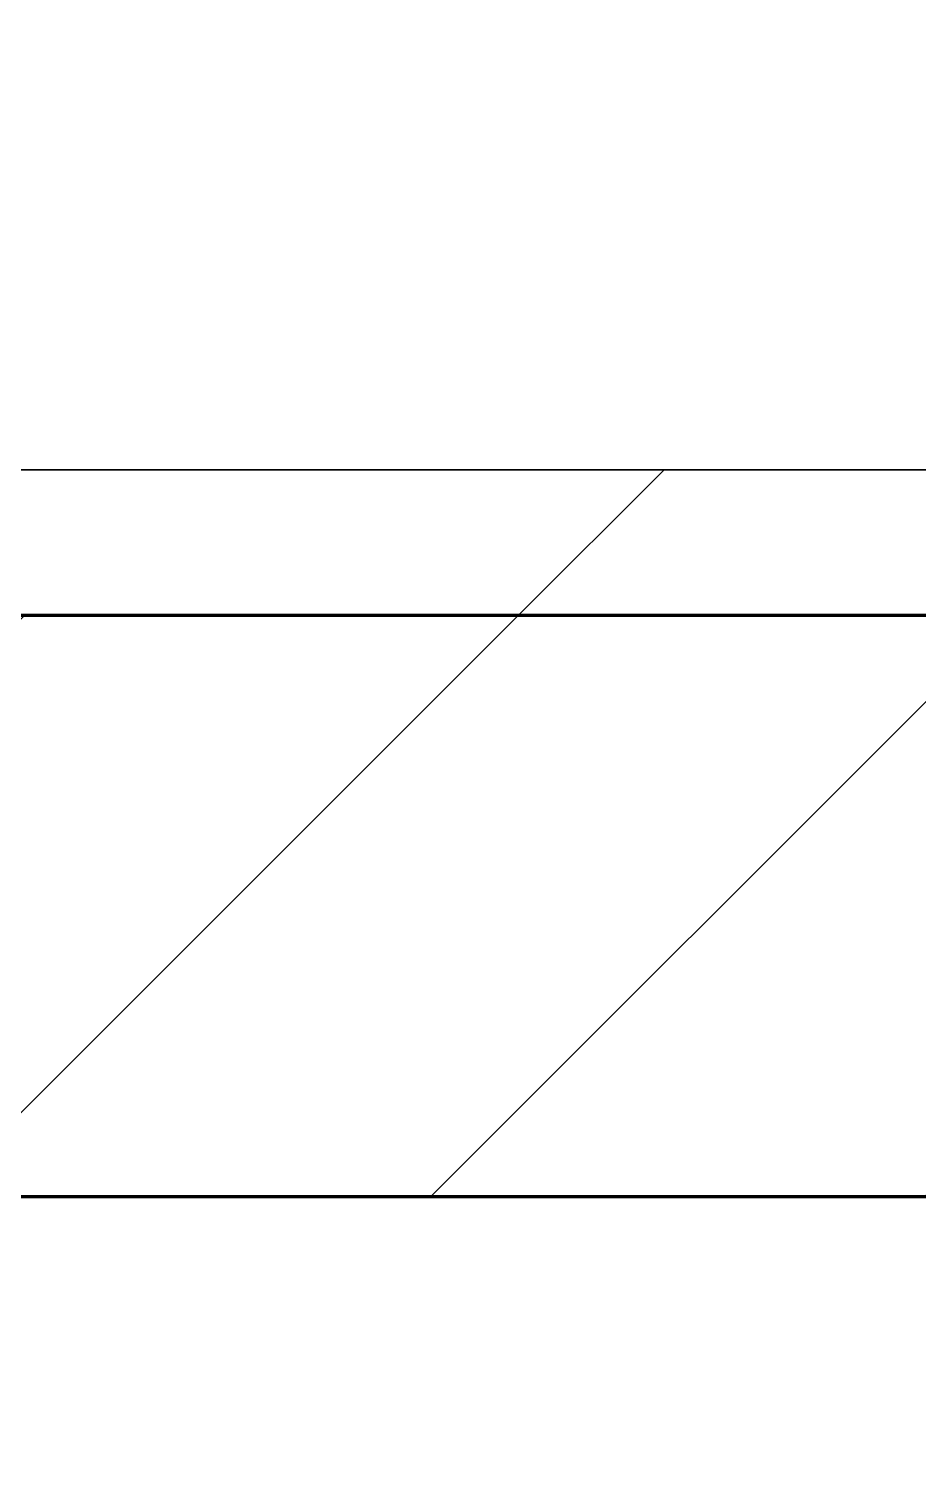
# Model space of a CAD drawing. Header units: millimetres. Extents: x -726012 to -647389, y -20772 to 18805.
# Drawn here: x -664679.4 to -664373.9, y 3835 to 4330.6 of the extents above; entities that cross this region are included whole.
import ezdxf
from ezdxf.xclip import XClip

# ---------------------------------------------------------------- set-up
doc = ezdxf.new("R2010")
doc.units = ezdxf.units.MM
doc.header["$XCLIPFRAME"] = 0
for name, color, linetype, lineweight in [('A-GLAZ-CURT', 2, 'Continuous', 9), ('A-WALL', 5, 'Continuous', 35), ('A-WALL-FNSH', 2, 'Continuous', 35), ('A-WALL-PATT', 1, 'Continuous', 35)]:
    doc.layers.add(name, color=color, linetype=linetype, lineweight=lineweight)
doc.layers.add('A11_ALU.SOLID SHEET', color=2, linetype='Continuous')

# ---------------------------------------------------------------- blocks, each defined once
blk = doc.blocks.new('PPLS-PP19_Custom Tile Pattern - Custom Tile Pattern-V219-4233-01 ENLARGED MULTI-PURPOSE LEVEL - REFLECTED CEILING PLAN - SHEET 4')
at = {"layer": 'A-GLAZ-CURT'}
for p, q in [((-300, 0), (300, 0)), ((300, 0), (-300, 0)), ((195.99, 0), (213.31, 0)), ((213.31, 0), (195.99, 0)), ((230.06, 0), (300, 0)), ((-300, -50), (300, -50)), ((300, -50), (-300, -50))]:
    blk.add_line(p, q, dxfattribs=at)
for points, knots in [([(300, 0), (286.53, 0), (254.22, 0), (207.11, 0), (177.41, 0), (159.34, 0), (158.33, 0), (158.3, 0)], [-285.253232, -285.253232, -285.253232, -285.253232, -244.693688, -187.987675, -143.776725, -129.632772, -123.352749, -123.352749, -123.352749, -123.352749]), ([(159.07, 0), (159.13, 0), (160.84, 0), (165.21, 0), (174.15, 0), (185.98, 0), (208.82, 0), (219.42, 0), (230.06, 0)], [-115.643202, -115.643202, -115.643202, -115.643202, -114.681583, -87.660824, -65.295536, -41.623857, -24.459831, 0, 0, 0, 0]), ([(247.1, 0), (246.76, 0), (245.04, 0), (238.34, 0), (226.56, 0), (221.1, 0), (200.27, 0), (182.99, 0), (174.27, 0), (169.67, 0), (168.99, 0)], [-9649.085549, -9649.085549, -9649.085549, -9649.085549, -9581.591397, -9406.094246, -9221.510254, -9016.44624, -8717.832359, -8253.978395, -8152.463617, -8069.855175, -8069.855175, -8069.855175, -8069.855175]), ([(215.22, 0), (214.62, 0), (210.55, 0), (203.98, 0), (187.54, 0), (175.3, 0), (169.49, 0)], [-203.825446, -203.825446, -203.825446, -203.825446, -198.527383, -184.406837, -162.427601, -142.916156, -142.916156, -142.916156, -142.916156]), ([(171.51, 0), (176.48, 0), (193.23, 0), (201.73, 0), (208.81, 0), (213.9, 0), (234.5, 0), (247.89, 0), (251.63, 0)], [-7971.819559, -7971.819559, -7971.819559, -7971.819559, -7784.112253, -7606.717214, -7289.299508, -7042.621073, -6582.165592, -6392.729395, -6392.729395, -6392.729395, -6392.729395]), ([(172.07, 0), (177.66, 0), (187.87, 0), (201.08, 0), (207.47, 0), (213.96, 0), (215.11, 0)], [-255.364076, -255.364076, -255.364076, -255.364076, -237.955587, -223.92608, -215.862851, -208.75215, -208.75215, -208.75215, -208.75215]), ([(251.62, 0), (242.12, 0), (228.17, 0), (219.94, 0), (219.02, 0)], [-11679.307334, -11679.307334, -11679.307334, -11679.307334, -11162.864862, -10856.732305, -10856.732305, -10856.732305, -10856.732305]), ([(219.9, 0), (220.86, 0), (227.84, 0), (242.06, 0), (246.54, 0), (246.96, 0)], [-10670.940496, -10670.940496, -10670.940496, -10670.940496, -10511.382485, -9925.173265, -9834.877357, -9834.877357, -9834.877357, -9834.877357]), ([(251.94, 0), (258.23, 0), (269.6, 0), (281.71, 0), (291.71, 0), (296.52, 0), (297.86, 0), (298.09, 0)], [-6387.496107, -6387.496107, -6387.496107, -6387.496107, -6068.460911, -5766.029927, -5566.724884, -5280.360606, -5199.253518, -5199.253518, -5199.253518, -5199.253518]), ([(300, 0), (288.22, 0), (272.18, 0), (256.29, 0), (252.36, 0)], [-12528.858583, -12528.858583, -12528.858583, -12528.858583, -11905.454923, -11692.795444, -11692.795444, -11692.795444, -11692.795444]), ([(284.76, 0), (284.76, 0), (285.09, 0), (287.47, 0), (293.59, 0), (297.76, 0), (300, 0)], [-4110.630118, -4110.630118, -4110.630118, -4110.630118, -4053.389046, -3959.664717, -3862.421465, -3746.95702, -3746.95702, -3746.95702, -3746.95702]), ([(297.38, 0), (295.84, 0), (291.62, 0), (285.38, 0), (284.87, 0)], [-4803.172655, -4803.172655, -4803.172655, -4803.172655, -4358.271401, -4143.037883, -4143.037883, -4143.037883, -4143.037883])]:
    blk.add_open_spline(points, degree=3, knots=knots, dxfattribs=at)
blk = doc.blocks.new('PPLS-PP19_Custom Tile Pattern - Custom Tile Pattern-V220-4233-01 ENLARGED MULTI-PURPOSE LEVEL - REFLECTED CEILING PLAN - SHEET 4')
at = {"layer": 'A-GLAZ-CURT'}
for p, q in [((-300, 0), (300, 0)), ((300, 0), (-300, 0)), ((-293.07, 0), (-275.75, 0)), ((-275.75, 0), (-293.07, 0)), ((-222.32, 0), (-211.7, 0)), ((-211.7, 0), (-222.32, 0)), ((-211.07, 0), (-205, 0)), ((-205, 0), (-211.07, 0)), ((-300, -50), (300, -50)), ((300, -50), (-300, -50))]:
    blk.add_line(p, q, dxfattribs=at)
at = {"layer": 'A-GLAZ-CURT', "flags": 128}
for points in [[(-300, 0), (-291.56, 0), (-283.3, 0), (-275.2, 0), (-267.26, 0), (-259.45, 0), (-251.77, 0), (-244.2, 0), (-236.74, 0), (-229.36, 0), (-222.06, 0), (-214.83, 0), (-207.71, 0), (-200.76, 0), (-194.02, 0), (-187.54, 0), (-181.38, 0), (-175.58, 0), (-170.25, 0), (-165.64, 0), (-162.01, 0), (-159.53, 0), (-157.46, 0), (-154.52, 0), (-149.42, 0), (-141.84, 0), (-132.81, 0), (-126.08, 0)], [(-125.17, 0), (-128.55, 0), (-134.16, 0), (-140.03, 0), (-145.5, 0), (-150.63, 0), (-155.53, 0), (-160.27, 0), (-164.95, 0), (-169.65, 0), (-174.47, 0), (-179.49, 0), (-184.81, 0), (-190.44, 0), (-196.37, 0), (-202.58, 0), (-209.04, 0), (-215.73, 0), (-222.63, 0), (-229.72, 0), (-236.97, 0), (-244.39, 0), (-251.96, 0), (-259.67, 0), (-267.51, 0), (-275.48, 0), (-283.55, 0), (-291.73, 0), (-300, 0)]]:
    blk.add_lwpolyline(points, dxfattribs=at)
at = {"layer": 'A-GLAZ-CURT'}
for points, knots in [([(-300, 0), (-284.65, 0), (-252.59, 0), (-225.19, 0), (-211.69, 0)], [-5323.127839, -5323.127839, -5323.127839, -5323.127839, -4502.809032, -3574.410782, -3574.410782, -3574.410782, -3574.410782]), ([(-211.88, 0), (-212.65, 0), (-234.32, 0), (-262.56, 0), (-294.48, 0), (-300, 0)], [-15183.337975, -15183.337975, -15183.337975, -15183.337975, -15131.813646, -13729.592194, -13439.944408, -13439.944408, -13439.944408, -13439.944408]), ([(-137.88, 0), (-140.56, 0), (-147.66, 0), (-147.69, 0), (-158.72, 0), (-174.02, 0), (-185.59, 0), (-209.77, 0), (-232.01, 0), (-255.22, 0), (-262.59, 0), (-264.9, 0), (-265.4, 0)], [-3187.727384, -3187.727384, -3187.727384, -3187.727384, -2919.378265, -2477.344047, -2237.412286, -2029.680487, -1755.085331, -1400.429864, -858.079193, -543.655514, -208.940337, 0, 0, 0, 0]), ([(-258.6, 0), (-257.91, 0), (-254.26, 0), (-241.25, 0), (-225.99, 0), (-215.7, 0), (-212.01, 0), (-211.72, 0)], [-5722.54675, -5722.54675, -5722.54675, -5722.54675, -5657.471696, -5413.335975, -5017.494783, -4832.723979, -4817.062912, -4817.062912, -4817.062912, -4817.062912]), ([(-143.38, 0), (-144.73, 0), (-149.88, 0), (-162.01, 0), (-177.91, 0), (-199.46, 0), (-216.65, 0), (-231.26, 0), (-233.46, 0), (-234, 0)], [-2389.273151, -2389.273151, -2389.273151, -2389.273151, -2308.929706, -2113.765672, -1763.376603, -1422.553702, -978.033455, -846.069444, -682.911962, -682.911962, -682.911962, -682.911962]), ([(-233.49, 0), (-233.44, 0), (-232.38, 0), (-230.74, 0), (-225.3, 0), (-223.63, 0)], [-455.274641, -455.274641, -455.274641, -455.274641, -440.605512, -119.536984, 0, 0, 0, 0]), ([(-223.63, 0), (-219.39, 0), (-206.17, 0), (-188.58, 0), (-169.02, 0), (-152.12, 0), (-136.84, 0), (-127.33, 0), (-124.19, 0), (-123.43, 0), (-123.28, 0)], [-5463.295695, -5463.295695, -5463.295695, -5463.295695, -5161.076232, -4739.070012, -4465.409639, -4149.119819, -3839.893365, -3647.167523, -3488.92562, -3439.852845, -3439.852845, -3439.852845, -3439.852845]), ([(-76.21, 0), (-78.2, 0), (-93.34, 0), (-133.53, 0), (-182.75, 0), (-211.71, 0)], [-19251.256298, -19251.256298, -19251.256298, -19251.256298, -18935.241197, -17136.203329, -15187.13694, -15187.13694, -15187.13694, -15187.13694]), ([(-210.81, 0), (-208.3, 0), (-199.64, 0), (-185.8, 0), (-171.77, 0), (-158.7, 0), (-157.22, 0)], [-4800.794254, -4800.794254, -4800.794254, -4800.794254, -4666.091899, -4349.945572, -4000.813434, -3840.635403, -3840.635403, -3840.635403, -3840.635403]), ([(-210.58, 0), (-198.3, 0), (-174.45, 0), (-153.56, 0), (-143.85, 0)], [-3548.751892, -3548.751892, -3548.751892, -3548.751892, -2700.551212, -1774.375946, -1774.375946, -1774.375946, -1774.375946]), ([(-152.35, 0), (-151.03, 0), (-148.64, 0), (-145.84, 0), (-144.53, 0)], [-3494.978217, -3494.978217, -3494.978217, -3494.978217, -3371.022232, -3302.946446, -3302.946446, -3302.946446, -3302.946446]), ([(-118.78, 0), (-121.86, 0), (-126.28, 0), (-136.96, 0), (-147.46, 0), (-150.03, 0), (-150.57, 0)], [-5938.474035, -5938.474035, -5938.474035, -5938.474035, -5700.061948, -5508.838257, -5298.784692, -5196.16478, -5196.16478, -5196.16478, -5196.16478]), ([(-150.34, 0), (-150.07, 0), (-148.37, 0), (-146.35, 0), (-143.97, 0)], [-4948.728362, -4948.728362, -4948.728362, -4948.728362, -4883.323924, -4577.573735, -4577.573735, -4577.573735, -4577.573735]), ([(-148.23, 0), (-146.94, 0), (-140.15, 0), (-137.28, 0), (-133.93, 0), (-128.78, 0), (-126.5, 0)], [-6162.058746, -6162.058746, -6162.058746, -6162.058746, -6017.569127, -5560.701257, -5364.112219, -5231.017328, -5231.017328, -5231.017328, -5231.017328]), ([(-146.69, 0), (-146.59, 0), (-146, 0), (-144.85, 0), (-143.74, 0)], [-420.34245, -420.34245, -420.34245, -420.34245, -406.956646, -350.285375, -350.285375, -350.285375, -350.285375]), ([(-143.44, 0), (-142.51, 0), (-137.98, 0), (-127.26, 0), (-107.3, 0), (-90.42, 0), (-75.26, 0), (-68.41, 0), (-65.12, 0), (-63.63, 0)], [-4555.127342, -4555.127342, -4555.127342, -4555.127342, -4440.880425, -4054.690705, -3793.097032, -3402.597032, -3144.956779, -3050.982048, -2969.237017, -2969.237017, -2969.237017, -2969.237017]), ([(-143.41, 0), (-142.32, 0), (-134.56, 0), (-128.29, 0), (-125.15, 0)], [-344.611005, -344.611005, -344.611005, -344.611005, -290.263673, 0, 0, 0, 0]), ([(-26.75, 0), (-27.82, 0), (-36.18, 0), (-53.55, 0), (-78.2, 0), (-110.94, 0), (-128.62, 0), (-142.26, 0), (-143.38, 0)], [-8718.362214, -8718.362214, -8718.362214, -8718.362214, -8532.293389, -8073.216054, -7508.296369, -7004.680444, -6449.282163, -6396.287608, -6396.287608, -6396.287608, -6396.287608]), ([(-143.37, 0), (-135.46, 0), (-123.27, 0), (-110.8, 0), (-99.5, 0), (-91.46, 0)], [-1759.024693, -1759.024693, -1759.024693, -1759.024693, -1002.059161, -460.363443, 0, 0, 0, 0]), ([(-133.82, 0), (-135.51, 0), (-137.36, 0), (-142.86, 0), (-143.33, 0)], [-2731.647847, -2731.647847, -2731.647847, -2731.647847, -2418.507304, -2390.191866, -2390.191866, -2390.191866, -2390.191866]), ([(-86.16, 0), (-91.37, 0), (-104.13, 0), (-122.65, 0), (-136.41, 0), (-141.59, 0), (-143.11, 0)], [-1681.3698, -1681.3698, -1681.3698, -1681.3698, -1374.161226, -945.742622, -741.901385, -630.513675, -630.513675, -630.513675, -630.513675]), ([(-127.41, 0), (-131.63, 0), (-133.16, 0), (-134.09, 0), (-134.15, 0)], [-8540.990293, -8540.990293, -8540.990293, -8540.990293, -8266.114998, -8246.473386, -8246.473386, -8246.473386, -8246.473386]), ([(-134.15, 0), (-133.32, 0), (-130.31, 0), (-117.33, 0), (-92.52, 0), (-80.73, 0), (-75.79, 0)], [-7657.439573, -7657.439573, -7657.439573, -7657.439573, -7293.749979, -6839.55839, -6236.997189, -5743.07968, -5743.07968, -5743.07968, -5743.07968]), ([(-120.13, 0), (-120.14, 0), (-120.24, 0), (-121.3, 0), (-129.25, 0), (-133.82, 0)], [-2933.992132, -2933.992132, -2933.992132, -2933.992132, -2920.575025, -2840.280255, -2731.647847, -2731.647847, -2731.647847, -2731.647847]), ([(-113.43, 0), (-113.44, 0), (-113.96, 0), (-119.73, 0), (-125.43, 0), (-127.03, 0), (-127.41, 0)], [-328.499627, -328.499627, -328.499627, -328.499627, -282.672656, -98.539552, -24.539552, 0, 0, 0, 0]), ([(-126.5, 0), (-122.44, 0), (-108.71, 0), (-86.68, 0), (-63.44, 0), (-54.4, 0), (-48.53, 0), (-30.79, 0), (-18.03, 0), (8.61, 0), (15.02, 0), (22.91, 0), (31, 0), (39.04, 0), (51.19, 0), (58.74, 0), (61.34, 0), (61.45, 0)], [-5231.017328, -5231.017328, -5231.017328, -5231.017328, -4994.692869, -4542.524482, -4008.285538, -3689.699207, -3546.54457, -3315.260113, -2864.387349, -2439.246196, -2084.094819, -1956.422387, -1818.904206, -1645.594513, -1443.202566, -1228.752106, -1120.932285, -1120.932285, -1120.932285, -1120.932285]), ([(-125.15, 0), (-124.93, 0), (-121.96, 0), (-113.01, 0), (-98.9, 0), (-87.64, 0), (-78.61, 0), (-75.66, 0)], [-3362.7396, -3362.7396, -3362.7396, -3362.7396, -3342.215224, -3074.362186, -2902.289527, -2605.247022, -2451.997625, -2451.997625, -2451.997625, -2451.997625]), ([(-122.08, 0), (-122.01, 0), (-121.69, 0), (-121.2, 0), (-120.88, 0)], [-3136.336417, -3136.336417, -3136.336417, -3136.336417, -3110.304437, -3035.164275, -3035.164275, -3035.164275, -3035.164275]), ([(-36.33, 0), (-36.43, 0), (-37.27, 0), (-45.02, 0), (-46.13, 0), (-60.59, 0), (-81.23, 0), (-99.51, 0), (-114.02, 0), (-117.28, 0), (-118.78, 0)], [-1855.773136, -1855.773136, -1855.773136, -1855.773136, -1810.870157, -1672.078046, -1405.135169, -1060.00838, -740.068933, -229.489605, -116.330425, 0, 0, 0, 0]), ([(-117.74, 0), (-117.19, 0), (-114.78, 0), (-113.43, 0), (-113.43, 0)], [-821.249067, -821.249067, -821.249067, -821.249067, -394.672656, -330.879064, -330.879064, -330.879064, -330.879064]), ([(-36.62, 0), (-36.62, 0), (-40.35, 0), (-44.32, 0), (-58.97, 0), (-85.2, 0), (-107.61, 0), (-116.56, 0), (-117.56, 0)], [-4069.478503, -4069.478503, -4069.478503, -4069.478503, -3858.647035, -3538.256648, -2842.901703, -2193.204658, -1433.981041, -985.49888, -985.49888, -985.49888, -985.49888]), ([(-115.82, 0), (-114.96, 0), (-110.41, 0), (-96.78, 0), (-71.33, 0), (-42.53, 0), (-17.63, 0), (-8.1, 0), (-7.09, 0)], [-5724.064692, -5724.064692, -5724.064692, -5724.064692, -5430.283136, -5103.229623, -4799.173296, -4065.652676, -3589.737505, -3531.869704, -3531.869704, -3531.869704, -3531.869704]), ([(-6.75, 0), (-7.22, 0), (-14.78, 0), (-25.64, 0), (-40, 0), (-56.24, 0), (-75.59, 0), (-94, 0), (-112.01, 0), (-114.94, 0), (-115.63, 0)], [-2544.446634, -2544.446634, -2544.446634, -2544.446634, -2518.50168, -2125.455881, -1792.521578, -1466.981642, -1208.454564, -789.402658, -501.969187, -243.577221, -243.577221, -243.577221, -243.577221])]:
    blk.add_open_spline(points, degree=3, knots=knots, dxfattribs=at)
for points in [[(-143.56, 0), (-146.02, 0), (-148.17, 0), (-149.07, 0)], [(-143.42, 0), (-145.2, 0), (-146.5, 0), (-146.95, 0)], [(-143.47, 0), (-142.2, 0), (-140.64, 0), (-138.62, 0)]]:
    blk.add_open_spline(points, degree=3, dxfattribs=at)
blk = doc.blocks.new('*U885')
at = {"layer": 'A-GLAZ-CURT'}
for name, p in [('PPLS-PP19_Custom Tile Pattern - Custom Tile Pattern-V219-4233-01 ENLARGED MULTI-PURPOSE LEVEL - REFLECTED CEILING PLAN - SHEET 4', (11400, 11720.41)), ('PPLS-PP19_Custom Tile Pattern - Custom Tile Pattern-V220-4233-01 ENLARGED MULTI-PURPOSE LEVEL - REFLECTED CEILING PLAN - SHEET 4', (12000, 11720.41))]:
    blk.add_blockref(name, p, dxfattribs=at)
blk = doc.blocks.new('*U1287')
blk.add_lwpolyline([(21173.36, -580), (28210, -580), (28210, -6849.96), (45954.15, -6849.96), (45954.15, 600), (82995.06, 600), (83086.47, 650), (90052, 650), (90392, 990), (103159.16, 990), (103159.16, 4990), (21173.36, 4990), (21173.36, 3485.45), (21203.36, 3485.45), (21203.36, 925.54), (21173.36, 925.54), (21173.36, -580)])

msp = doc.modelspace()

# ---------------------------------------------------------------- hatches: boundary and pattern name
at = {"layer": 'A-WALL-PATT', "lineweight": 9}
h = msp.add_hatch(dxfattribs=at)
h.set_pattern_fill('FP_3', color=256, style=0, pattern_type=2)
h.set_pattern_definition([(45, (0, 0), (-212.13203, 212.13203), []), (135, (0, 0), (-212.13203, -212.13203), [])])
h.paths.add_polyline_path([(-661708.03, 4129.02), (-661758.03, 4179.02), (-698678.22, 4179.02), (-698678.22, 4129.02), (-663127.46, 4129.02)])
h = msp.add_hatch(dxfattribs=at)
h.set_pattern_fill('FP_2', color=256, style=0, pattern_type=2)
h.set_pattern_definition([(45, (0, 0), (-84.852814, 84.852814), [])])
h.paths.add_polyline_path([(-661508.03, 3929.02), (-661708.03, 4129.02), (-698478.22, 4129.02), (-698478.22, 3929.02), (-661790.87, 3929.02)])

# ---------------------------------------------------------------- linework, layer by layer
at = {"layer": 'A-WALL', "color": 7, "lineweight": 70}
for p, q in [((-698478.22, 4129.02), (-661708.03, 4129.02)), ((-661790.87, 3929.02), (-672727.37, 3929.02))]:
    msp.add_line(p, q, dxfattribs=at)
at = {"layer": 'A-WALL-FNSH', "color": 250}
for p, q in [((-698678.22, 4179.02), (-661758.03, 4179.02)), ((-661708.03, 4129.02), (-698678.22, 4129.02))]:
    msp.add_line(p, q, dxfattribs=at)

# ---------------------------------------------------------------- block references
msp.add_blockref('*U885', (-676282.37, -7541.39))

# ---------------------------------------------------------------- next in the draw order: block references
at = {"layer": 'A11_ALU.SOLID SHEET'}
ref = msp.add_blockref('*U1287', (-744682.37, 3579.02), dxfattribs=at)
XClip(ref).set_block_clipping_path([(22516.8245944298, -23612.0000696909), (92487.8891097467, 7199.9972603897)])

doc.saveas('drawing.dxf')
